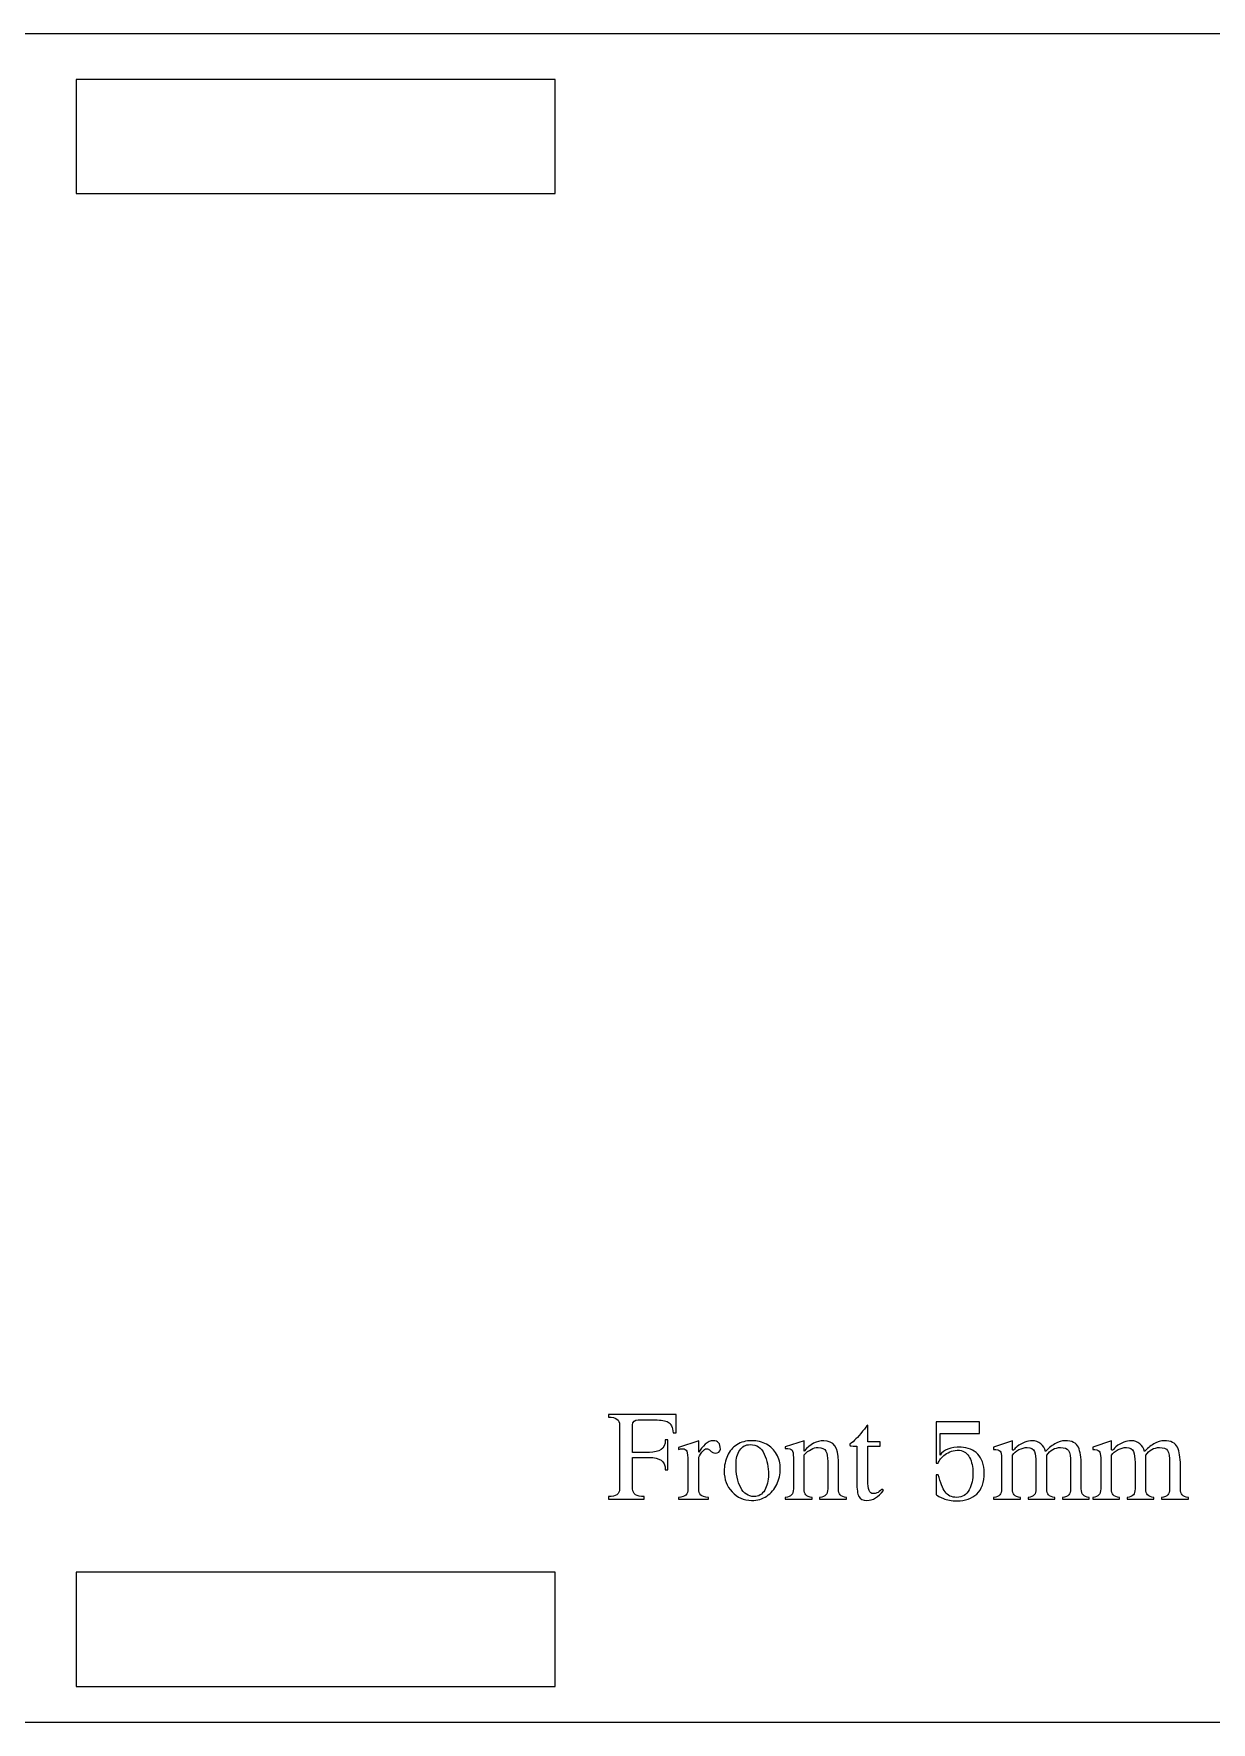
# Model space of a CAD drawing. Header units: inches. Extents: x -7.4 to 7.3, y -4 to 5.8.
# Drawn here: x 3.219 to 5.251, y 2.176 to 5.09 of the extents above; entities that cross this region are included whole.
import ezdxf

# ---------------------------------------------------------------- set-up
doc = ezdxf.new("R2010")
doc.units = ezdxf.units.IN
doc.header["$MEASUREMENT"] = 0
doc.layers.add('Layer 1', color=7, linetype='Continuous')

msp = doc.modelspace()

# ---------------------------------------------------------------- linework, layer by layer
at = {"layer": 'Layer 1', "lineweight": 5}
for points, knots in [([(-5.6199, 5.0897), (-5.6199, 5.0897), (7.1258, 5.0897), (7.1258, 5.0897), (7.1258, 5.0897), (7.226, 5.0897), (7.308, 5.013), (7.308, 4.9193), (7.308, 4.9193), (7.308, 4.9193), (7.308, 2.3467), (7.308, 2.3467), (7.308, 2.3467), (7.308, 2.253), (7.226, 2.1763), (7.1258, 2.1763), (7.1258, 2.1763), (7.1258, 2.1763), (-5.6199, 2.1763), (-5.6199, 2.1763), (-5.6199, 2.1763), (-5.7202, 2.1763), (-5.8022, 2.253), (-5.8022, 2.3467), (-5.8022, 2.3467), (-5.8022, 2.3467), (-5.8022, 4.9193), (-5.8022, 4.9193), (-5.8022, 4.9193), (-5.8022, 5.013), (-5.7202, 5.0897), (-5.6199, 5.0897)], [0, 0, 0, 0, 0.125, 0.125, 0.125, 0.125, 0.25, 0.25, 0.25, 0.25, 0.375, 0.375, 0.375, 0.375, 0.5, 0.5, 0.5, 0.5, 0.625, 0.625, 0.625, 0.625, 0.75, 0.75, 0.75, 0.75, 0.875, 0.875, 0.875, 0.875, 1, 1, 1, 1]), ([(3.2923, 5.0109), (3.2923, 5.0109), (4.1191, 5.0109), (4.1191, 5.0109), (4.1191, 5.0109), (4.1191, 5.0109), (4.1191, 4.8141), (4.1191, 4.8141), (4.1191, 4.8141), (4.1191, 4.8141), (3.2923, 4.8141), (3.2923, 4.8141), (3.2923, 4.8141), (3.2923, 4.8141), (3.2923, 5.0109), (3.2923, 5.0109)], [0, 0, 0, 0, 0.25, 0.25, 0.25, 0.25, 0.5, 0.5, 0.5, 0.5, 0.75, 0.75, 0.75, 0.75, 1, 1, 1, 1]), ([(3.2923, 2.4351), (3.2923, 2.4351), (4.1191, 2.4351), (4.1191, 2.4351), (4.1191, 2.4351), (4.1191, 2.4351), (4.1191, 2.2382), (4.1191, 2.2382), (4.1191, 2.2382), (4.1191, 2.2382), (3.2923, 2.2382), (3.2923, 2.2382), (3.2923, 2.2382), (3.2923, 2.2382), (3.2923, 2.4351), (3.2923, 2.4351)], [0, 0, 0, 0, 0.25, 0.25, 0.25, 0.25, 0.5, 0.5, 0.5, 0.5, 0.75, 0.75, 0.75, 0.75, 1, 1, 1, 1])]:
    msp.add_open_spline(points, degree=3, knots=knots, dxfattribs=at)
at = {"layer": 'Layer 1'}
for points, knots in [([(4.211, 2.5613), (4.211, 2.5613), (4.211, 2.5656), (4.211, 2.5656), (4.211, 2.5656), (4.2238, 2.5656), (4.2302, 2.5701), (4.2302, 2.5789), (4.2302, 2.5789), (4.2302, 2.5789), (4.2302, 2.6893), (4.2302, 2.6893), (4.2302, 2.6893), (4.2302, 2.6983), (4.2238, 2.7027), (4.211, 2.7027), (4.211, 2.7027), (4.211, 2.7027), (4.211, 2.707), (4.211, 2.707), (4.211, 2.707), (4.211, 2.707), (4.328, 2.707), (4.328, 2.707), (4.328, 2.707), (4.328, 2.707), (4.328, 2.6757), (4.328, 2.6757), (4.328, 2.6757), (4.328, 2.6757), (4.3226, 2.6757), (4.3226, 2.6757), (4.3226, 2.6757), (4.3216, 2.6854), (4.3188, 2.6916), (4.3141, 2.6941), (4.3141, 2.6941), (4.3095, 2.6967), (4.3019, 2.698), (4.2913, 2.698), (4.2913, 2.698), (4.2913, 2.698), (4.2623, 2.698), (4.2623, 2.698), (4.2623, 2.698), (4.2559, 2.698), (4.2526, 2.6951), (4.2526, 2.6894), (4.2526, 2.6894), (4.2526, 2.6894), (4.2526, 2.642), (4.2526, 2.642), (4.2526, 2.642), (4.2526, 2.642), (4.2816, 2.642), (4.2816, 2.642), (4.2816, 2.642), (4.2901, 2.642), (4.2969, 2.6436), (4.3017, 2.6467), (4.3017, 2.6467), (4.3066, 2.6497), (4.309, 2.6553), (4.309, 2.6633), (4.309, 2.6633), (4.309, 2.6633), (4.3136, 2.6633), (4.3136, 2.6633), (4.3136, 2.6633), (4.3136, 2.6633), (4.3136, 2.6117), (4.3136, 2.6117), (4.3136, 2.6117), (4.3136, 2.6117), (4.309, 2.6117), (4.309, 2.6117), (4.309, 2.6117), (4.309, 2.6197), (4.3066, 2.6253), (4.3017, 2.6284), (4.3017, 2.6284), (4.2969, 2.6315), (4.2902, 2.6331), (4.2816, 2.6331), (4.2816, 2.6331), (4.2816, 2.6331), (4.2526, 2.6331), (4.2526, 2.6331), (4.2526, 2.6331), (4.2526, 2.6331), (4.2526, 2.5789), (4.2526, 2.5789), (4.2526, 2.5789), (4.2526, 2.5701), (4.2593, 2.5656), (4.2726, 2.5656), (4.2726, 2.5656), (4.2726, 2.5656), (4.2726, 2.5613), (4.2726, 2.5613), (4.2726, 2.5613), (4.2726, 2.5613), (4.211, 2.5613), (4.211, 2.5613)], [0, 0, 0, 0, 0.038462, 0.038462, 0.038462, 0.038462, 0.076923, 0.076923, 0.076923, 0.076923, 0.115385, 0.115385, 0.115385, 0.115385, 0.153846, 0.153846, 0.153846, 0.153846, 0.192308, 0.192308, 0.192308, 0.192308, 0.230769, 0.230769, 0.230769, 0.230769, 0.269231, 0.269231, 0.269231, 0.269231, 0.307692, 0.307692, 0.307692, 0.307692, 0.346154, 0.346154, 0.346154, 0.346154, 0.384615, 0.384615, 0.384615, 0.384615, 0.423077, 0.423077, 0.423077, 0.423077, 0.461538, 0.461538, 0.461538, 0.461538, 0.5, 0.5, 0.5, 0.5, 0.538462, 0.538462, 0.538462, 0.538462, 0.576923, 0.576923, 0.576923, 0.576923, 0.615385, 0.615385, 0.615385, 0.615385, 0.653846, 0.653846, 0.653846, 0.653846, 0.692308, 0.692308, 0.692308, 0.692308, 0.730769, 0.730769, 0.730769, 0.730769, 0.769231, 0.769231, 0.769231, 0.769231, 0.807692, 0.807692, 0.807692, 0.807692, 0.846154, 0.846154, 0.846154, 0.846154, 0.884615, 0.884615, 0.884615, 0.884615, 0.923077, 0.923077, 0.923077, 0.923077, 0.961538, 0.961538, 0.961538, 0.961538, 1, 1, 1, 1]), ([(4.6583, 2.5933), (4.6583, 2.5782), (4.6615, 2.5707), (4.668, 2.5707), (4.668, 2.5707), (4.6701, 2.5707), (4.6723, 2.5711), (4.6743, 2.572), (4.6743, 2.572), (4.6768, 2.5729), (4.6796, 2.5752), (4.6826, 2.5787), (4.6826, 2.5787), (4.6826, 2.5787), (4.6853, 2.5763), (4.6853, 2.5763), (4.6853, 2.5763), (4.6766, 2.5648), (4.6671, 2.559), (4.657, 2.559), (4.657, 2.559), (4.6499, 2.559), (4.6453, 2.5613), (4.643, 2.5658), (4.643, 2.5658), (4.6408, 2.5703), (4.6396, 2.5782), (4.6396, 2.5897), (4.6396, 2.5897), (4.6396, 2.5897), (4.6396, 2.6529), (4.6396, 2.6529), (4.6396, 2.6529), (4.6396, 2.6529), (4.633, 2.6529), (4.633, 2.6529), (4.633, 2.6529), (4.6304, 2.6529), (4.6288, 2.6531), (4.6281, 2.6533), (4.6281, 2.6533), (4.6276, 2.6536), (4.6273, 2.6545), (4.6273, 2.6559), (4.6273, 2.6559), (4.6313, 2.6588), (4.6348, 2.6619), (4.638, 2.6652), (4.638, 2.6652), (4.6413, 2.6684), (4.6451, 2.6728), (4.6496, 2.6784), (4.6496, 2.6784), (4.6541, 2.684), (4.6571, 2.6876), (4.6583, 2.689), (4.6583, 2.689), (4.6583, 2.689), (4.6583, 2.6599), (4.6583, 2.6599), (4.6583, 2.6599), (4.6583, 2.6599), (4.68, 2.6599), (4.68, 2.6599), (4.68, 2.6599), (4.68, 2.6599), (4.68, 2.6529), (4.68, 2.6529), (4.68, 2.6529), (4.68, 2.6529), (4.6583, 2.6529), (4.6583, 2.6529), (4.6583, 2.6529), (4.6583, 2.6529), (4.6583, 2.5933), (4.6583, 2.5933)], [0, 0, 0, 0, 0.052632, 0.052632, 0.052632, 0.052632, 0.105263, 0.105263, 0.105263, 0.105263, 0.157895, 0.157895, 0.157895, 0.157895, 0.210526, 0.210526, 0.210526, 0.210526, 0.263158, 0.263158, 0.263158, 0.263158, 0.315789, 0.315789, 0.315789, 0.315789, 0.368421, 0.368421, 0.368421, 0.368421, 0.421053, 0.421053, 0.421053, 0.421053, 0.473684, 0.473684, 0.473684, 0.473684, 0.526316, 0.526316, 0.526316, 0.526316, 0.578947, 0.578947, 0.578947, 0.578947, 0.631579, 0.631579, 0.631579, 0.631579, 0.684211, 0.684211, 0.684211, 0.684211, 0.736842, 0.736842, 0.736842, 0.736842, 0.789474, 0.789474, 0.789474, 0.789474, 0.842105, 0.842105, 0.842105, 0.842105, 0.894737, 0.894737, 0.894737, 0.894737, 0.947368, 0.947368, 0.947368, 0.947368, 1, 1, 1, 1]), ([(4.7766, 2.6233), (4.7766, 2.6233), (4.7766, 2.6946), (4.7766, 2.6946), (4.7766, 2.6946), (4.7766, 2.6946), (4.8514, 2.6946), (4.8514, 2.6946), (4.8514, 2.6946), (4.8514, 2.6946), (4.8514, 2.6747), (4.8514, 2.6747), (4.8514, 2.6747), (4.8514, 2.6747), (4.7834, 2.6747), (4.7834, 2.6747), (4.7834, 2.6747), (4.7834, 2.6747), (4.7834, 2.6373), (4.7834, 2.6373), (4.7834, 2.6373), (4.7891, 2.6464), (4.8012, 2.651), (4.8194, 2.651), (4.8194, 2.651), (4.8313, 2.6503), (4.8409, 2.6463), (4.8482, 2.6389), (4.8482, 2.6389), (4.8555, 2.6316), (4.8592, 2.6208), (4.8594, 2.6067), (4.8594, 2.6067), (4.8594, 2.5901), (4.8551, 2.5779), (4.8466, 2.5701), (4.8466, 2.5701), (4.8381, 2.5623), (4.8268, 2.5583), (4.8127, 2.5583), (4.8127, 2.5583), (4.8031, 2.5583), (4.7952, 2.5596), (4.7891, 2.5622), (4.7891, 2.5622), (4.7829, 2.5648), (4.7788, 2.5669), (4.7766, 2.5687), (4.7766, 2.5687), (4.7766, 2.5687), (4.7766, 2.6033), (4.7766, 2.6033), (4.7766, 2.6033), (4.7766, 2.6033), (4.78, 2.6033), (4.78, 2.6033), (4.78, 2.6033), (4.7837, 2.5897), (4.7877, 2.5798), (4.792, 2.5737), (4.792, 2.5737), (4.7964, 2.5674), (4.803, 2.5643), (4.812, 2.5643), (4.812, 2.5643), (4.8218, 2.5645), (4.8289, 2.5688), (4.8333, 2.5773), (4.8333, 2.5773), (4.8378, 2.5859), (4.84, 2.5956), (4.84, 2.6067), (4.84, 2.6067), (4.8399, 2.6168), (4.8379, 2.6255), (4.8342, 2.6328), (4.8342, 2.6328), (4.8304, 2.6402), (4.8246, 2.6444), (4.8167, 2.6456), (4.8167, 2.6456), (4.8065, 2.6456), (4.7982, 2.6431), (4.7918, 2.6382), (4.7918, 2.6382), (4.7854, 2.6332), (4.7815, 2.6283), (4.78, 2.6233), (4.78, 2.6233), (4.78, 2.6233), (4.7766, 2.6233), (4.7766, 2.6233)], [0, 0, 0, 0, 0.043478, 0.043478, 0.043478, 0.043478, 0.086957, 0.086957, 0.086957, 0.086957, 0.130435, 0.130435, 0.130435, 0.130435, 0.173913, 0.173913, 0.173913, 0.173913, 0.217391, 0.217391, 0.217391, 0.217391, 0.26087, 0.26087, 0.26087, 0.26087, 0.304348, 0.304348, 0.304348, 0.304348, 0.347826, 0.347826, 0.347826, 0.347826, 0.391304, 0.391304, 0.391304, 0.391304, 0.434783, 0.434783, 0.434783, 0.434783, 0.478261, 0.478261, 0.478261, 0.478261, 0.521739, 0.521739, 0.521739, 0.521739, 0.565217, 0.565217, 0.565217, 0.565217, 0.608696, 0.608696, 0.608696, 0.608696, 0.652174, 0.652174, 0.652174, 0.652174, 0.695652, 0.695652, 0.695652, 0.695652, 0.73913, 0.73913, 0.73913, 0.73913, 0.782609, 0.782609, 0.782609, 0.782609, 0.826087, 0.826087, 0.826087, 0.826087, 0.869565, 0.869565, 0.869565, 0.869565, 0.913043, 0.913043, 0.913043, 0.913043, 0.956522, 0.956522, 0.956522, 0.956522, 1, 1, 1, 1]), ([(4.348, 2.627), (4.348, 2.6352), (4.3474, 2.6407), (4.3461, 2.6438), (4.3461, 2.6438), (4.3449, 2.6468), (4.3426, 2.6483), (4.3392, 2.6483), (4.3392, 2.6483), (4.3368, 2.6483), (4.3342, 2.6479), (4.3316, 2.647), (4.3316, 2.647), (4.3316, 2.647), (4.3316, 2.6504), (4.3316, 2.6504), (4.3316, 2.6504), (4.3316, 2.6504), (4.3666, 2.662), (4.3666, 2.662), (4.3666, 2.662), (4.3666, 2.662), (4.3666, 2.6423), (4.3666, 2.6423), (4.3666, 2.6423), (4.3697, 2.6473), (4.3734, 2.6519), (4.3778, 2.6559), (4.3778, 2.6559), (4.3822, 2.66), (4.3869, 2.662), (4.3917, 2.662), (4.3917, 2.662), (4.3999, 2.662), (4.404, 2.6572), (4.404, 2.6477), (4.404, 2.6477), (4.4033, 2.643), (4.4004, 2.6407), (4.395, 2.6407), (4.395, 2.6407), (4.3934, 2.6407), (4.392, 2.641), (4.3909, 2.6416), (4.3909, 2.6416), (4.3899, 2.6422), (4.3886, 2.6432), (4.387, 2.6446), (4.387, 2.6446), (4.3855, 2.6459), (4.3844, 2.6469), (4.3835, 2.6475), (4.3835, 2.6475), (4.3826, 2.6481), (4.3815, 2.6483), (4.3803, 2.6483), (4.3803, 2.6483), (4.3781, 2.6483), (4.3753, 2.6462), (4.3719, 2.6421), (4.3719, 2.6421), (4.3684, 2.6379), (4.3666, 2.6343), (4.3666, 2.6313), (4.3666, 2.6313), (4.3666, 2.6313), (4.3666, 2.579), (4.3666, 2.579), (4.3666, 2.579), (4.3666, 2.574), (4.3678, 2.5704), (4.3701, 2.5683), (4.3701, 2.5683), (4.3724, 2.5662), (4.3768, 2.5648), (4.3833, 2.5643), (4.3833, 2.5643), (4.3833, 2.5643), (4.3833, 2.5613), (4.3833, 2.5613), (4.3833, 2.5613), (4.3833, 2.5613), (4.3316, 2.5613), (4.3316, 2.5613), (4.3316, 2.5613), (4.3316, 2.5613), (4.3316, 2.5643), (4.3316, 2.5643), (4.3316, 2.5643), (4.338, 2.5648), (4.3422, 2.5662), (4.3445, 2.5683), (4.3445, 2.5683), (4.3468, 2.5704), (4.348, 2.574), (4.348, 2.579), (4.348, 2.579), (4.348, 2.579), (4.348, 2.627), (4.348, 2.627)], [0, 0, 0, 0, 0.04, 0.04, 0.04, 0.04, 0.08, 0.08, 0.08, 0.08, 0.12, 0.12, 0.12, 0.12, 0.16, 0.16, 0.16, 0.16, 0.2, 0.2, 0.2, 0.2, 0.24, 0.24, 0.24, 0.24, 0.28, 0.28, 0.28, 0.28, 0.32, 0.32, 0.32, 0.32, 0.36, 0.36, 0.36, 0.36, 0.4, 0.4, 0.4, 0.4, 0.44, 0.44, 0.44, 0.44, 0.48, 0.48, 0.48, 0.48, 0.52, 0.52, 0.52, 0.52, 0.56, 0.56, 0.56, 0.56, 0.6, 0.6, 0.6, 0.6, 0.64, 0.64, 0.64, 0.64, 0.68, 0.68, 0.68, 0.68, 0.72, 0.72, 0.72, 0.72, 0.76, 0.76, 0.76, 0.76, 0.8, 0.8, 0.8, 0.8, 0.84, 0.84, 0.84, 0.84, 0.88, 0.88, 0.88, 0.88, 0.92, 0.92, 0.92, 0.92, 0.96, 0.96, 0.96, 0.96, 1, 1, 1, 1]), ([(4.5074, 2.6137), (4.5074, 2.604), (4.5054, 2.595), (4.5013, 2.5866), (4.5013, 2.5866), (4.4973, 2.5782), (4.4915, 2.5716), (4.484, 2.5665), (4.484, 2.5665), (4.4766, 2.5615), (4.4679, 2.559), (4.458, 2.559), (4.458, 2.559), (4.4444, 2.559), (4.433, 2.5639), (4.4241, 2.5738), (4.4241, 2.5738), (4.4151, 2.5837), (4.4106, 2.5956), (4.4106, 2.6094), (4.4106, 2.6094), (4.4106, 2.6192), (4.4125, 2.6281), (4.4162, 2.6361), (4.4162, 2.6361), (4.4199, 2.6442), (4.4254, 2.6505), (4.4326, 2.6551), (4.4326, 2.6551), (4.4398, 2.6597), (4.4483, 2.662), (4.458, 2.662), (4.458, 2.662), (4.4676, 2.662), (4.4761, 2.66), (4.4836, 2.6559), (4.4836, 2.6559), (4.4911, 2.6519), (4.4969, 2.6462), (4.5011, 2.6388), (4.5011, 2.6388), (4.5053, 2.6314), (4.5074, 2.6231), (4.5074, 2.6137)], [0, 0, 0, 0, 0.090909, 0.090909, 0.090909, 0.090909, 0.181818, 0.181818, 0.181818, 0.181818, 0.272727, 0.272727, 0.272727, 0.272727, 0.363636, 0.363636, 0.363636, 0.363636, 0.454545, 0.454545, 0.454545, 0.454545, 0.545455, 0.545455, 0.545455, 0.545455, 0.636364, 0.636364, 0.636364, 0.636364, 0.727273, 0.727273, 0.727273, 0.727273, 0.818182, 0.818182, 0.818182, 0.818182, 0.909091, 0.909091, 0.909091, 0.909091, 1, 1, 1, 1]), ([(4.487, 2.6033), (4.487, 2.6163), (4.4845, 2.6282), (4.4796, 2.6391), (4.4796, 2.6391), (4.4748, 2.6499), (4.4667, 2.6553), (4.4554, 2.6553), (4.4554, 2.6553), (4.4476, 2.6553), (4.4416, 2.6522), (4.4374, 2.6458), (4.4374, 2.6458), (4.4331, 2.6394), (4.431, 2.6312), (4.431, 2.6213), (4.431, 2.6213), (4.431, 2.605), (4.4337, 2.5916), (4.4391, 2.5812), (4.4391, 2.5812), (4.4445, 2.5708), (4.4521, 2.5657), (4.462, 2.5657), (4.462, 2.5657), (4.4701, 2.5657), (4.4763, 2.5693), (4.4805, 2.5767), (4.4805, 2.5767), (4.4848, 2.584), (4.487, 2.5929), (4.487, 2.6033)], [0, 0, 0, 0, 0.125, 0.125, 0.125, 0.125, 0.25, 0.25, 0.25, 0.25, 0.375, 0.375, 0.375, 0.375, 0.5, 0.5, 0.5, 0.5, 0.625, 0.625, 0.625, 0.625, 0.75, 0.75, 0.75, 0.75, 0.875, 0.875, 0.875, 0.875, 1, 1, 1, 1]), ([(4.53, 2.6327), (4.53, 2.6397), (4.5292, 2.6442), (4.5277, 2.6459), (4.5277, 2.6459), (4.5262, 2.6477), (4.5223, 2.6486), (4.516, 2.6486), (4.516, 2.6486), (4.516, 2.6486), (4.516, 2.6517), (4.516, 2.6517), (4.516, 2.6517), (4.516, 2.6517), (4.5486, 2.662), (4.5486, 2.662), (4.5486, 2.662), (4.5486, 2.662), (4.5486, 2.6443), (4.5486, 2.6443), (4.5486, 2.6443), (4.5591, 2.6561), (4.5703, 2.662), (4.5824, 2.662), (4.5824, 2.662), (4.5994, 2.662), (4.608, 2.6502), (4.608, 2.6267), (4.608, 2.6267), (4.608, 2.6267), (4.608, 2.579), (4.608, 2.579), (4.608, 2.579), (4.608, 2.5741), (4.609, 2.5706), (4.611, 2.5684), (4.611, 2.5684), (4.613, 2.5662), (4.6165, 2.5648), (4.6216, 2.5643), (4.6216, 2.5643), (4.6216, 2.5643), (4.6216, 2.5613), (4.6216, 2.5613), (4.6216, 2.5613), (4.6216, 2.5613), (4.5753, 2.5613), (4.5753, 2.5613), (4.5753, 2.5613), (4.5753, 2.5613), (4.5753, 2.5643), (4.5753, 2.5643), (4.5753, 2.5643), (4.5806, 2.5648), (4.5843, 2.5662), (4.5863, 2.5684), (4.5863, 2.5684), (4.5883, 2.5706), (4.5893, 2.5741), (4.5893, 2.579), (4.5893, 2.579), (4.5893, 2.579), (4.5893, 2.6263), (4.5893, 2.6263), (4.5893, 2.6263), (4.5893, 2.6341), (4.5883, 2.6401), (4.5861, 2.6442), (4.5861, 2.6442), (4.584, 2.6483), (4.5795, 2.6503), (4.5726, 2.6503), (4.5726, 2.6503), (4.5646, 2.6503), (4.5566, 2.6461), (4.5486, 2.6377), (4.5486, 2.6377), (4.5486, 2.6377), (4.5486, 2.579), (4.5486, 2.579), (4.5486, 2.579), (4.5486, 2.5741), (4.5496, 2.5706), (4.5516, 2.5684), (4.5516, 2.5684), (4.5536, 2.5662), (4.5572, 2.5648), (4.5623, 2.5643), (4.5623, 2.5643), (4.5623, 2.5643), (4.5623, 2.5613), (4.5623, 2.5613), (4.5623, 2.5613), (4.5623, 2.5613), (4.516, 2.5613), (4.516, 2.5613), (4.516, 2.5613), (4.516, 2.5613), (4.516, 2.5643), (4.516, 2.5643), (4.516, 2.5643), (4.5213, 2.5648), (4.525, 2.5662), (4.527, 2.5684), (4.527, 2.5684), (4.529, 2.5706), (4.53, 2.5741), (4.53, 2.579), (4.53, 2.579), (4.53, 2.579), (4.53, 2.6327), (4.53, 2.6327)], [0, 0, 0, 0, 0.035714, 0.035714, 0.035714, 0.035714, 0.071429, 0.071429, 0.071429, 0.071429, 0.107143, 0.107143, 0.107143, 0.107143, 0.142857, 0.142857, 0.142857, 0.142857, 0.178571, 0.178571, 0.178571, 0.178571, 0.214286, 0.214286, 0.214286, 0.214286, 0.25, 0.25, 0.25, 0.25, 0.285714, 0.285714, 0.285714, 0.285714, 0.321429, 0.321429, 0.321429, 0.321429, 0.357143, 0.357143, 0.357143, 0.357143, 0.392857, 0.392857, 0.392857, 0.392857, 0.428571, 0.428571, 0.428571, 0.428571, 0.464286, 0.464286, 0.464286, 0.464286, 0.5, 0.5, 0.5, 0.5, 0.535714, 0.535714, 0.535714, 0.535714, 0.571429, 0.571429, 0.571429, 0.571429, 0.607143, 0.607143, 0.607143, 0.607143, 0.642857, 0.642857, 0.642857, 0.642857, 0.678571, 0.678571, 0.678571, 0.678571, 0.714286, 0.714286, 0.714286, 0.714286, 0.75, 0.75, 0.75, 0.75, 0.785714, 0.785714, 0.785714, 0.785714, 0.821429, 0.821429, 0.821429, 0.821429, 0.857143, 0.857143, 0.857143, 0.857143, 0.892857, 0.892857, 0.892857, 0.892857, 0.928571, 0.928571, 0.928571, 0.928571, 0.964286, 0.964286, 0.964286, 0.964286, 1, 1, 1, 1]), ([(4.8894, 2.6323), (4.8894, 2.6382), (4.8885, 2.6422), (4.8867, 2.6441), (4.8867, 2.6441), (4.885, 2.6461), (4.8813, 2.647), (4.8757, 2.647), (4.8757, 2.647), (4.8757, 2.647), (4.8757, 2.6507), (4.8757, 2.6507), (4.8757, 2.6507), (4.8757, 2.6507), (4.908, 2.662), (4.908, 2.662), (4.908, 2.662), (4.908, 2.662), (4.908, 2.6477), (4.908, 2.6477), (4.908, 2.6477), (4.908, 2.6463), (4.9084, 2.6456), (4.909, 2.6456), (4.909, 2.6456), (4.9094, 2.6456), (4.91, 2.6459), (4.9107, 2.6466), (4.9107, 2.6466), (4.9114, 2.6472), (4.9123, 2.6481), (4.9131, 2.6491), (4.9131, 2.6491), (4.9141, 2.6501), (4.9149, 2.6509), (4.9157, 2.6517), (4.9157, 2.6517), (4.925, 2.6586), (4.9339, 2.662), (4.9424, 2.662), (4.9424, 2.662), (4.948, 2.662), (4.9528, 2.6603), (4.9569, 2.6568), (4.9569, 2.6568), (4.9611, 2.6533), (4.9638, 2.6488), (4.9651, 2.6433), (4.9651, 2.6433), (4.9694, 2.6484), (4.9748, 2.6528), (4.981, 2.6564), (4.981, 2.6564), (4.9873, 2.6602), (4.9933, 2.662), (4.999, 2.662), (4.999, 2.662), (5.0108, 2.662), (5.0184, 2.6583), (5.0219, 2.6508), (5.0219, 2.6508), (5.0253, 2.6433), (5.027, 2.6331), (5.027, 2.62), (5.027, 2.62), (5.027, 2.62), (5.027, 2.579), (5.027, 2.579), (5.027, 2.579), (5.027, 2.5741), (5.028, 2.5706), (5.03, 2.5684), (5.03, 2.5684), (5.032, 2.5662), (5.0356, 2.5648), (5.0407, 2.5643), (5.0407, 2.5643), (5.0407, 2.5643), (5.0407, 2.5613), (5.0407, 2.5613), (5.0407, 2.5613), (5.0407, 2.5613), (4.9944, 2.5613), (4.9944, 2.5613), (4.9944, 2.5613), (4.9944, 2.5613), (4.9944, 2.5643), (4.9944, 2.5643), (4.9944, 2.5643), (4.9997, 2.5648), (5.0034, 2.5662), (5.0054, 2.5684), (5.0054, 2.5684), (5.0074, 2.5706), (5.0084, 2.5741), (5.0084, 2.579), (5.0084, 2.579), (5.0084, 2.579), (5.0084, 2.6237), (5.0084, 2.6237), (5.0084, 2.6237), (5.0084, 2.6342), (5.0072, 2.6413), (5.0049, 2.6449), (5.0049, 2.6449), (5.0026, 2.6486), (4.998, 2.6503), (4.991, 2.6503), (4.991, 2.6503), (4.9812, 2.6503), (4.9733, 2.6459), (4.9674, 2.637), (4.9674, 2.637), (4.9674, 2.637), (4.9674, 2.579), (4.9674, 2.579), (4.9674, 2.579), (4.9674, 2.5741), (4.9684, 2.5706), (4.9704, 2.5684), (4.9704, 2.5684), (4.9725, 2.5662), (4.9761, 2.5648), (4.9814, 2.5643), (4.9814, 2.5643), (4.9814, 2.5643), (4.9814, 2.5613), (4.9814, 2.5613), (4.9814, 2.5613), (4.9814, 2.5613), (4.935, 2.5613), (4.935, 2.5613), (4.935, 2.5613), (4.935, 2.5613), (4.935, 2.5643), (4.935, 2.5643), (4.935, 2.5643), (4.9402, 2.5648), (4.9438, 2.5662), (4.9458, 2.5684), (4.9458, 2.5684), (4.9477, 2.5706), (4.9487, 2.5741), (4.9487, 2.579), (4.9487, 2.579), (4.9487, 2.579), (4.9487, 2.6246), (4.9487, 2.6246), (4.9487, 2.6246), (4.9487, 2.6324), (4.9478, 2.6387), (4.946, 2.6433), (4.946, 2.6433), (4.9441, 2.648), (4.9401, 2.6503), (4.9338, 2.6503), (4.9338, 2.6503), (4.9289, 2.6503), (4.9241, 2.6491), (4.9193, 2.6467), (4.9193, 2.6467), (4.9145, 2.6443), (4.9108, 2.6412), (4.908, 2.6373), (4.908, 2.6373), (4.908, 2.6373), (4.908, 2.579), (4.908, 2.579), (4.908, 2.579), (4.908, 2.5741), (4.909, 2.5706), (4.9111, 2.5684), (4.9111, 2.5684), (4.9131, 2.5662), (4.9168, 2.5648), (4.922, 2.5643), (4.922, 2.5643), (4.922, 2.5643), (4.922, 2.5613), (4.922, 2.5613), (4.922, 2.5613), (4.922, 2.5613), (4.8757, 2.5613), (4.8757, 2.5613), (4.8757, 2.5613), (4.8757, 2.5613), (4.8757, 2.5643), (4.8757, 2.5643), (4.8757, 2.5643), (4.8809, 2.5648), (4.8844, 2.5662), (4.8864, 2.5684), (4.8864, 2.5684), (4.8884, 2.5706), (4.8894, 2.5741), (4.8894, 2.579), (4.8894, 2.579), (4.8894, 2.579), (4.8894, 2.6323), (4.8894, 2.6323)], [0, 0, 0, 0, 0.02, 0.02, 0.02, 0.02, 0.04, 0.04, 0.04, 0.04, 0.06, 0.06, 0.06, 0.06, 0.08, 0.08, 0.08, 0.08, 0.1, 0.1, 0.1, 0.1, 0.12, 0.12, 0.12, 0.12, 0.14, 0.14, 0.14, 0.14, 0.16, 0.16, 0.16, 0.16, 0.18, 0.18, 0.18, 0.18, 0.2, 0.2, 0.2, 0.2, 0.22, 0.22, 0.22, 0.22, 0.24, 0.24, 0.24, 0.24, 0.26, 0.26, 0.26, 0.26, 0.28, 0.28, 0.28, 0.28, 0.3, 0.3, 0.3, 0.3, 0.32, 0.32, 0.32, 0.32, 0.34, 0.34, 0.34, 0.34, 0.36, 0.36, 0.36, 0.36, 0.38, 0.38, 0.38, 0.38, 0.4, 0.4, 0.4, 0.4, 0.42, 0.42, 0.42, 0.42, 0.44, 0.44, 0.44, 0.44, 0.46, 0.46, 0.46, 0.46, 0.48, 0.48, 0.48, 0.48, 0.5, 0.5, 0.5, 0.5, 0.52, 0.52, 0.52, 0.52, 0.54, 0.54, 0.54, 0.54, 0.56, 0.56, 0.56, 0.56, 0.58, 0.58, 0.58, 0.58, 0.6, 0.6, 0.6, 0.6, 0.62, 0.62, 0.62, 0.62, 0.64, 0.64, 0.64, 0.64, 0.66, 0.66, 0.66, 0.66, 0.68, 0.68, 0.68, 0.68, 0.7, 0.7, 0.7, 0.7, 0.72, 0.72, 0.72, 0.72, 0.74, 0.74, 0.74, 0.74, 0.76, 0.76, 0.76, 0.76, 0.78, 0.78, 0.78, 0.78, 0.8, 0.8, 0.8, 0.8, 0.82, 0.82, 0.82, 0.82, 0.84, 0.84, 0.84, 0.84, 0.86, 0.86, 0.86, 0.86, 0.88, 0.88, 0.88, 0.88, 0.9, 0.9, 0.9, 0.9, 0.92, 0.92, 0.92, 0.92, 0.94, 0.94, 0.94, 0.94, 0.96, 0.96, 0.96, 0.96, 0.98, 0.98, 0.98, 0.98, 1, 1, 1, 1]), ([(5.0604, 2.6323), (5.0604, 2.6382), (5.0595, 2.6422), (5.0577, 2.6441), (5.0577, 2.6441), (5.056, 2.6461), (5.0523, 2.647), (5.0467, 2.647), (5.0467, 2.647), (5.0467, 2.647), (5.0467, 2.6507), (5.0467, 2.6507), (5.0467, 2.6507), (5.0467, 2.6507), (5.079, 2.662), (5.079, 2.662), (5.079, 2.662), (5.079, 2.662), (5.079, 2.6477), (5.079, 2.6477), (5.079, 2.6477), (5.079, 2.6463), (5.0794, 2.6456), (5.08, 2.6456), (5.08, 2.6456), (5.0804, 2.6456), (5.081, 2.6459), (5.0817, 2.6466), (5.0817, 2.6466), (5.0824, 2.6472), (5.0833, 2.6481), (5.0841, 2.6491), (5.0841, 2.6491), (5.0851, 2.6501), (5.0859, 2.6509), (5.0867, 2.6517), (5.0867, 2.6517), (5.096, 2.6586), (5.1049, 2.662), (5.1134, 2.662), (5.1134, 2.662), (5.119, 2.662), (5.1238, 2.6603), (5.1279, 2.6568), (5.1279, 2.6568), (5.1321, 2.6533), (5.1348, 2.6488), (5.1361, 2.6433), (5.1361, 2.6433), (5.1404, 2.6484), (5.1458, 2.6528), (5.152, 2.6564), (5.152, 2.6564), (5.1583, 2.6602), (5.1643, 2.662), (5.17, 2.662), (5.17, 2.662), (5.1818, 2.662), (5.1894, 2.6583), (5.1929, 2.6508), (5.1929, 2.6508), (5.1963, 2.6433), (5.198, 2.6331), (5.198, 2.62), (5.198, 2.62), (5.198, 2.62), (5.198, 2.579), (5.198, 2.579), (5.198, 2.579), (5.198, 2.5741), (5.199, 2.5706), (5.201, 2.5684), (5.201, 2.5684), (5.203, 2.5662), (5.2066, 2.5648), (5.2117, 2.5643), (5.2117, 2.5643), (5.2117, 2.5643), (5.2117, 2.5613), (5.2117, 2.5613), (5.2117, 2.5613), (5.2117, 2.5613), (5.1654, 2.5613), (5.1654, 2.5613), (5.1654, 2.5613), (5.1654, 2.5613), (5.1654, 2.5643), (5.1654, 2.5643), (5.1654, 2.5643), (5.1707, 2.5648), (5.1744, 2.5662), (5.1764, 2.5684), (5.1764, 2.5684), (5.1784, 2.5706), (5.1794, 2.5741), (5.1794, 2.579), (5.1794, 2.579), (5.1794, 2.579), (5.1794, 2.6237), (5.1794, 2.6237), (5.1794, 2.6237), (5.1794, 2.6342), (5.1782, 2.6413), (5.1759, 2.6449), (5.1759, 2.6449), (5.1736, 2.6486), (5.169, 2.6503), (5.162, 2.6503), (5.162, 2.6503), (5.1522, 2.6503), (5.1443, 2.6459), (5.1384, 2.637), (5.1384, 2.637), (5.1384, 2.637), (5.1384, 2.579), (5.1384, 2.579), (5.1384, 2.579), (5.1384, 2.5741), (5.1394, 2.5706), (5.1414, 2.5684), (5.1414, 2.5684), (5.1435, 2.5662), (5.1471, 2.5648), (5.1524, 2.5643), (5.1524, 2.5643), (5.1524, 2.5643), (5.1524, 2.5613), (5.1524, 2.5613), (5.1524, 2.5613), (5.1524, 2.5613), (5.106, 2.5613), (5.106, 2.5613), (5.106, 2.5613), (5.106, 2.5613), (5.106, 2.5643), (5.106, 2.5643), (5.106, 2.5643), (5.1112, 2.5648), (5.1148, 2.5662), (5.1168, 2.5684), (5.1168, 2.5684), (5.1187, 2.5706), (5.1197, 2.5741), (5.1197, 2.579), (5.1197, 2.579), (5.1197, 2.579), (5.1197, 2.6246), (5.1197, 2.6246), (5.1197, 2.6246), (5.1197, 2.6324), (5.1188, 2.6387), (5.117, 2.6433), (5.117, 2.6433), (5.1151, 2.648), (5.1111, 2.6503), (5.1048, 2.6503), (5.1048, 2.6503), (5.0999, 2.6503), (5.0951, 2.6491), (5.0903, 2.6467), (5.0903, 2.6467), (5.0855, 2.6443), (5.0818, 2.6412), (5.079, 2.6373), (5.079, 2.6373), (5.079, 2.6373), (5.079, 2.579), (5.079, 2.579), (5.079, 2.579), (5.079, 2.5741), (5.08, 2.5706), (5.0821, 2.5684), (5.0821, 2.5684), (5.0841, 2.5662), (5.0878, 2.5648), (5.093, 2.5643), (5.093, 2.5643), (5.093, 2.5643), (5.093, 2.5613), (5.093, 2.5613), (5.093, 2.5613), (5.093, 2.5613), (5.0467, 2.5613), (5.0467, 2.5613), (5.0467, 2.5613), (5.0467, 2.5613), (5.0467, 2.5643), (5.0467, 2.5643), (5.0467, 2.5643), (5.0519, 2.5648), (5.0554, 2.5662), (5.0574, 2.5684), (5.0574, 2.5684), (5.0594, 2.5706), (5.0604, 2.5741), (5.0604, 2.579), (5.0604, 2.579), (5.0604, 2.579), (5.0604, 2.6323), (5.0604, 2.6323)], [0, 0, 0, 0, 0.02, 0.02, 0.02, 0.02, 0.04, 0.04, 0.04, 0.04, 0.06, 0.06, 0.06, 0.06, 0.08, 0.08, 0.08, 0.08, 0.1, 0.1, 0.1, 0.1, 0.12, 0.12, 0.12, 0.12, 0.14, 0.14, 0.14, 0.14, 0.16, 0.16, 0.16, 0.16, 0.18, 0.18, 0.18, 0.18, 0.2, 0.2, 0.2, 0.2, 0.22, 0.22, 0.22, 0.22, 0.24, 0.24, 0.24, 0.24, 0.26, 0.26, 0.26, 0.26, 0.28, 0.28, 0.28, 0.28, 0.3, 0.3, 0.3, 0.3, 0.32, 0.32, 0.32, 0.32, 0.34, 0.34, 0.34, 0.34, 0.36, 0.36, 0.36, 0.36, 0.38, 0.38, 0.38, 0.38, 0.4, 0.4, 0.4, 0.4, 0.42, 0.42, 0.42, 0.42, 0.44, 0.44, 0.44, 0.44, 0.46, 0.46, 0.46, 0.46, 0.48, 0.48, 0.48, 0.48, 0.5, 0.5, 0.5, 0.5, 0.52, 0.52, 0.52, 0.52, 0.54, 0.54, 0.54, 0.54, 0.56, 0.56, 0.56, 0.56, 0.58, 0.58, 0.58, 0.58, 0.6, 0.6, 0.6, 0.6, 0.62, 0.62, 0.62, 0.62, 0.64, 0.64, 0.64, 0.64, 0.66, 0.66, 0.66, 0.66, 0.68, 0.68, 0.68, 0.68, 0.7, 0.7, 0.7, 0.7, 0.72, 0.72, 0.72, 0.72, 0.74, 0.74, 0.74, 0.74, 0.76, 0.76, 0.76, 0.76, 0.78, 0.78, 0.78, 0.78, 0.8, 0.8, 0.8, 0.8, 0.82, 0.82, 0.82, 0.82, 0.84, 0.84, 0.84, 0.84, 0.86, 0.86, 0.86, 0.86, 0.88, 0.88, 0.88, 0.88, 0.9, 0.9, 0.9, 0.9, 0.92, 0.92, 0.92, 0.92, 0.94, 0.94, 0.94, 0.94, 0.96, 0.96, 0.96, 0.96, 0.98, 0.98, 0.98, 0.98, 1, 1, 1, 1])]:
    msp.add_open_spline(points, degree=3, knots=knots, dxfattribs=at)

doc.saveas('drawing.dxf')
